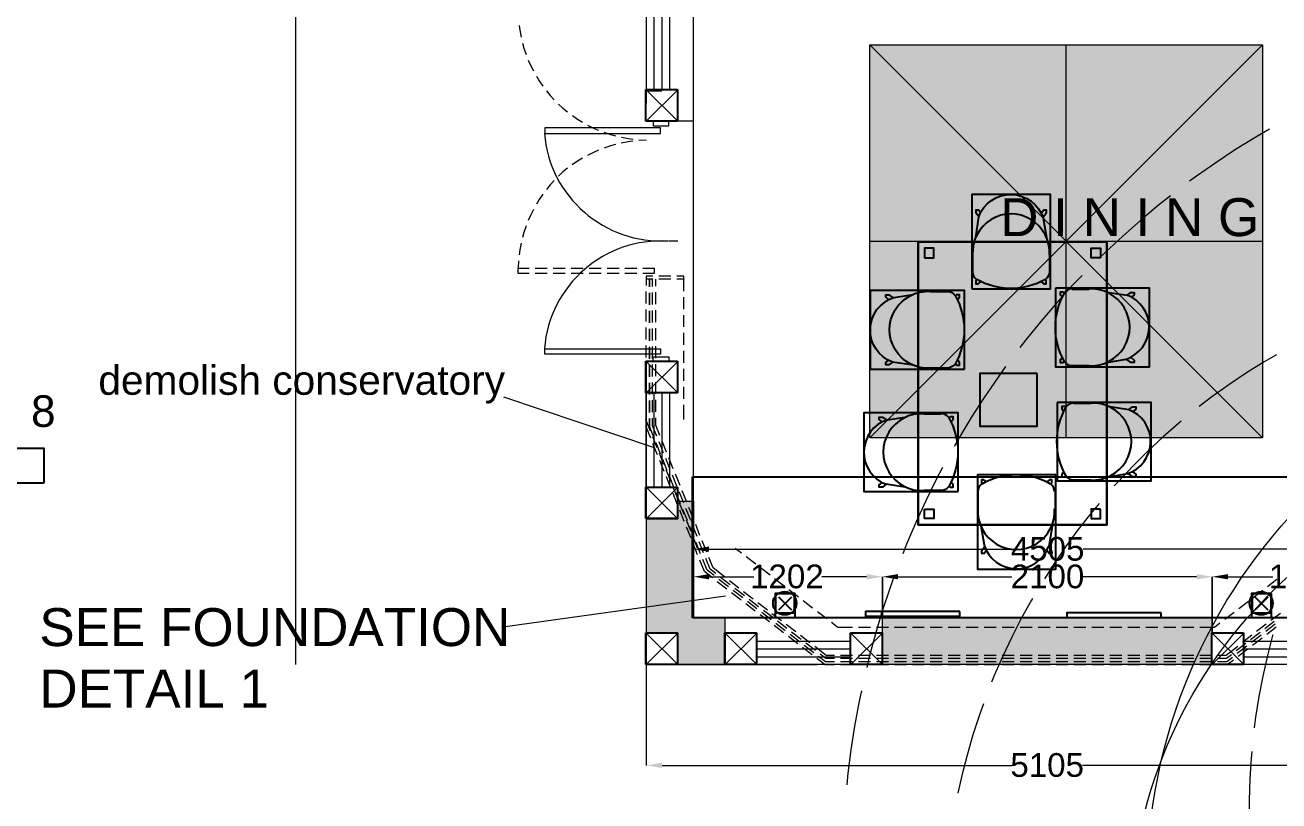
# Model space of a CAD drawing. Header units: millimetres. Extents: x -5841 to 140562, y 1006 to 102310.
# Drawn here: x 93730 to 101710, y 7718 to 12655 of the extents above; entities that cross this region are included whole.
import ezdxf

# ---------------------------------------------------------------- set-up
doc = ezdxf.new("R2010")
doc.units = ezdxf.units.MM
doc.header["$LTSCALE"] = 10
for name, color, linetype in [('PDF18_0', 7, 'Continuous'), ('PDF18_2d', 1, 'Continuous'), ('PDF18_L901G2', 7, 'Continuous'), ('PDF18_Text', 7, 'Continuous')]:
    doc.layers.add(name, color=color, linetype=linetype)
for name, color, linetype, true_color in [('PDF18_F-2DFurniture-01', 7, 'Continuous', 0x545454), ('PDF18_F-Furniture-01', 7, 'Continuous', 0xdd6e8a), ('PDF18_KD - WALL - LOADBEARING', 7, 'Continuous', 0xc0ab87)]:
    doc.layers.add(name, color=color, linetype=linetype, true_color=true_color)
doc.styles.add('PDF ArialMT', font='arial.ttf')
picture_1 = doc.add_image_def('image3.png', size_in_pixel=(64, 64))
picture_2 = doc.add_image_def('image4.png', size_in_pixel=(64, 64))
picture_3 = doc.add_image_def('image11.png', size_in_pixel=(64, 64))
picture_4 = doc.add_image_def('image12.png', size_in_pixel=(64, 64))
picture_5 = doc.add_image_def('image14.png', size_in_pixel=(64, 64))
picture_6 = doc.add_image_def('image15.png', size_in_pixel=(64, 64))
picture_7 = doc.add_image_def('image21.png', size_in_pixel=(64, 64))
picture_8 = doc.add_image_def('image22.png', size_in_pixel=(283, 1420))

msp = doc.modelspace()

# ---------------------------------------------------------------- linework, layer by layer
at = {"layer": 'PDF18_0', "lineweight": 0}
for points in [[(97983.842, 8885.31421), (97982.78369, 14293.26061)], [(97683.28294, 14198.01302), (97683.28294, 12157.59802)], [(95452.37277, 8585.81346), (95452.37277, 13973.65203)], [(97733.02335, 12244.37915), (97733.02335, 12844.43896)], [(97783.82206, 12244.37915), (97783.82206, 12844.43896)], [(97833.56247, 12244.37915), (97833.56247, 12844.43896)], [(99105.64693, 10029.34357), (101605.36697, 12529.06361)], [(99105.64693, 12529.06361), (101605.36697, 10029.34357)], [(100355.50695, 10029.34357), (100355.50695, 12529.06361)], [(97883.30288, 12044.35922), (97683.28294, 12244.37915)], [(97983.842, 12044.35922), (97683.28294, 12044.35922), (97883.30288, 12244.37915)], [(97726.67351, 12044.35922), (97726.67351, 12014.72664), (97826.15433, 12014.72664), (97826.15433, 12044.35922)], [(97883.30288, 11279.20359), (97826.15433, 11279.20359)], [(99105.64693, 11279.20359), (101605.36697, 11279.20359)], [(102788.55367, 10514.04797), (102487.99462, 10514.04797), (102487.99462, 8885.31421), (97983.842, 8885.31421), (97983.842, 10626.22846)], [(97726.67351, 10514.04797), (97726.67351, 10543.68055), (97826.15433, 10543.68055), (97826.15433, 10514.04797)], [(97883.30288, 10314.02803), (97683.28294, 10514.04797), (97683.28294, 8585.81346), (97683.28294, 8785.8334), (97883.30288, 8585.81346), (98770.16376, 8585.81346)], [(102588.53374, 10314.02803), (102788.55367, 10514.04797), (102788.55367, 8785.8334), (102588.53374, 8585.81346), (102588.53374, 8785.8334), (102788.55367, 8585.81346), (97683.28294, 8585.81346), (97883.30288, 8585.81346), (97883.30288, 8785.8334), (97683.28294, 8785.8334)], [(97883.30288, 9513.94829), (97683.28294, 9713.96823), (97683.28294, 10314.02803), (97883.30288, 10514.04797)], [(97733.02335, 9713.96823), (97733.02335, 10314.02803)], [(97783.82206, 9713.96823), (97783.82206, 10314.02803)], [(97833.56247, 9713.96823), (97833.56247, 10314.02803)], [(97736.19827, 9965.84518), (96776.31424, 10287.57037)], [(97883.30288, 9713.96823), (97683.28294, 9513.94829)], [(97872.71981, 9626.12878), (97983.842, 9626.12878), (97983.842, 8885.31421), (98488.65422, 8885.31421)], [(102572.65914, 8426.00917), (102788.55367, 8426.00917), (102788.55367, 9586.97144), (102788.55367, 8585.81346), (97923.51853, 8585.81346)], [(98188.09516, 9021.83575), (96771.02271, 8822.87412)], [(98385.99848, 8585.81346), (98185.97855, 8785.8334), (98185.97855, 8889.54744)], [(98986.05829, 8585.81346), (99186.07822, 8785.8334), (99186.07822, 8885.31421)], [(97683.28294, 8585.81346), (97883.30288, 8785.8334)], [(98185.97855, 8585.81346), (98385.99848, 8785.8334)], [(99186.07822, 8585.81346), (98986.05829, 8785.8334)], [(101485.77833, 8585.81346), (101285.75839, 8785.8334)], [(101285.75839, 8585.81346), (101485.77833, 8785.8334)], [(98385.99848, 8735.03468), (98986.05829, 8735.03468)], [(101485.77833, 8735.03468), (102085.83813, 8735.03468)], [(98385.99848, 8685.29427), (98986.05829, 8685.29427)], [(98385.99848, 8635.55387), (98986.05829, 8635.55387)], [(101485.77833, 8685.29427), (102085.83813, 8685.29427)], [(101485.77833, 8635.55387), (102085.83813, 8635.55387)], [(98145.7629, 8585.81346), (98745.82271, 8585.81346)]]:
    msp.add_lwpolyline(points, dxfattribs=at)
at = {"layer": 'PDF18_0', "color": 0, "lineweight": 0, "true_color": 0x939598}
for points in [[(96874.73675, 12652.88548), (96877.91167, 12622.19459), (96886.37812, 12577.74571)], [(96895.90288, 12540.70498), (96904.36933, 12508.95579), (96918.12732, 12468.74014)], [(96931.8853, 12432.75772), (96945.64329, 12401.00852), (96964.69281, 12363.96779)], [(96983.74232, 12331.16029), (97001.73354, 12300.4694), (97025.01628, 12266.60359)], [(97048.29902, 12236.97101), (97071.58177, 12207.33843), (97098.03943, 12179.82246)], [(97782.76376, 12233.79609), (97683.28294, 12233.79609)], [(97125.5554, 12152.30649), (97153.07137, 12125.84882), (97182.70395, 12102.56608)], [(97213.39484, 12079.28333), (97246.20234, 12056.00059), (97276.89323, 12038.00938)], [(97309.70074, 12018.95986), (97346.74147, 11999.91034), (97378.49066, 11987.21067)], [(97414.47308, 11973.45268), (97454.68873, 11958.63639), (97487.49623, 11950.16994)], [(97486.43793, 11895.138), (97454.68873, 11886.67154), (97414.47308, 11872.91356)], [(97598.61842, 11917.36243), (97567.92753, 11913.12921), (97523.47866, 11904.66276)], [(97524.53696, 11941.70348), (97567.92753, 11933.23703), (97599.67673, 11929.00381)], [(97636.71746, 11925.82889), (97683.28294, 11922.65397), (97636.71746, 11920.53735)], [(97378.49066, 11859.15557), (97346.74147, 11845.39759), (97309.70074, 11826.34807)], [(97182.70395, 11743.80016), (97153.07137, 11720.51742), (97124.49709, 11694.05976)], [(97276.89323, 11808.35686), (97246.20234, 11789.30734), (97212.33654, 11767.08291)], [(97098.03943, 11666.54379), (97071.58177, 11637.96951), (97048.29902, 11609.39523)], [(97025.01628, 11578.70434), (97001.73354, 11545.89684), (96983.74232, 11515.20595)], [(96964.69281, 11482.39845), (96945.64329, 11444.29941), (96931.8853, 11412.55022)], [(96918.12732, 11377.6261), (96904.36933, 11336.35215), (96895.90288, 11304.60295)], [(96886.37812, 11267.56222), (96877.91167, 11224.17165), (96874.73675, 11192.42246)], [(96870.50352, 11155.38173), (96868.38691, 11108.81624)], [(96938.23514, 11073.89213), (96868.38691, 11073.89213), (96868.38691, 11108.81624), (96938.23514, 11108.81624)], [(96976.33418, 11108.81624), (97052.53225, 11108.81624)], [(97090.63128, 11108.81624), (97166.82935, 11108.81624)], [(97204.92839, 11108.81624), (97281.12646, 11108.81624)], [(97319.2255, 11108.81624), (97395.42357, 11108.81624)], [(97433.5226, 11108.81624), (97509.72067, 11108.81624)], [(97547.81971, 11108.81624), (97624.01778, 11108.81624)], [(97662.11681, 11108.81624), (97733.02335, 11108.81624), (97733.02335, 11073.89213), (97662.11681, 11073.89213)], [(97052.53225, 11073.89213), (96976.33418, 11073.89213)], [(97166.82935, 11073.89213), (97090.63128, 11073.89213)], [(97281.12646, 11073.89213), (97204.92839, 11073.89213)], [(97395.42357, 11073.89213), (97319.2255, 11073.89213)], [(97509.72067, 11073.89213), (97433.5226, 11073.89213)], [(97624.01778, 11073.89213), (97547.81971, 11073.89213)], [(97725.61521, 11058.01753), (97683.28294, 11058.01753), (97683.28294, 10997.69405)], [(97725.61521, 11037.9097), (97683.28294, 11037.9097)], [(97723.49859, 10991.34422), (97723.49859, 11037.9097)], [(97743.60642, 10993.46083), (97743.60642, 11037.9097)], [(97839.91231, 11058.01753), (97763.71424, 11058.01753)], [(97839.91231, 11037.9097), (97763.71424, 11037.9097)], [(97921.40191, 10962.76994), (97921.40191, 11058.01753), (97878.01135, 11058.01753)], [(97921.40191, 11037.9097), (97878.01135, 11037.9097)], [(97683.28294, 10883.39695), (97683.28294, 10959.59502)], [(97723.49859, 10877.04711), (97723.49859, 10953.24518)], [(97743.60642, 10879.16372), (97743.60642, 10955.36179)], [(97921.40191, 10848.47283), (97921.40191, 10924.6709)], [(97683.28294, 10769.09984), (97683.28294, 10845.29791)], [(97723.49859, 10762.75), (97723.49859, 10838.94807)], [(97743.60642, 10764.86662), (97743.60642, 10841.06469)], [(97921.40191, 10734.17573), (97921.40191, 10810.3738)], [(97683.28294, 10654.80274), (97683.28294, 10731.00081)], [(97723.49859, 10648.4529), (97723.49859, 10724.65097)], [(97743.60642, 10650.56951), (97743.60642, 10726.76758)], [(97921.40191, 10619.87862), (97921.40191, 10696.07669)], [(97683.28294, 10540.50563), (97683.28294, 10616.7037)], [(97723.49859, 10534.15579), (97723.49859, 10610.35386)], [(97743.60642, 10536.27241), (97743.60642, 10612.47048)], [(97921.40191, 10505.58152), (97921.40191, 10581.77959)], [(97683.28294, 10426.20853), (97683.28294, 10502.4066)], [(97723.49859, 10419.85869), (97723.49859, 10496.05676)], [(97743.60642, 10421.9753), (97743.60642, 10498.17337)], [(97921.40191, 10391.28441), (97921.40191, 10467.48248)], [(97683.28294, 10311.91142), (97683.28294, 10388.10949)], [(97723.49859, 10305.56158), (97723.49859, 10381.75965)], [(97743.60642, 10307.67819), (97743.60642, 10383.87626)], [(97921.40191, 10276.9873), (97921.40191, 10353.18537)], [(97683.28294, 10197.61431), (97683.28294, 10273.81238)], [(97723.49859, 10191.26447), (97723.49859, 10267.46255)], [(97743.60642, 10193.38109), (97743.60642, 10269.57916)], [(97921.40191, 10144.69899), (97921.40191, 10238.88827)], [(97710.79891, 10071.67584), (97681.16633, 10144.69899)], [(97711.85722, 10027.22696), (97683.28294, 10098.1335), (97683.28294, 10159.51528)], [(97749.95626, 10038.86833), (97723.49859, 10105.54165), (97723.49859, 10153.16544)], [(97770.06408, 10044.15987), (97743.60642, 10109.77487), (97743.60642, 10155.28205)], [(97730.90674, 10032.51849), (97703.39077, 10102.36673)], [(97753.13118, 9965.84518), (97724.5569, 10035.69341)], [(97754.18948, 9921.39631), (97725.61521, 9991.24454)], [(97773.239, 9926.68784), (97745.72303, 9997.59438)], [(97793.34682, 9931.97937), (97764.77255, 10002.88591)], [(97812.39634, 9938.32921), (97783.82206, 10008.17744)], [(97795.46344, 9858.95622), (97766.88916, 9929.86276)], [(97835.67909, 9826.14872), (97807.10481, 9897.05526)], [(97854.7286, 9831.44025), (97826.15433, 9902.34679)], [(97797.58005, 9814.50735), (97769.00577, 9885.41389)], [(97816.62957, 9820.85719), (97788.05529, 9891.76373)], [(97838.854, 9753.12557), (97810.27973, 9824.03211)], [(97839.91231, 9708.67669), (97811.33803, 9779.58323)], [(97858.96183, 9715.02653), (97830.38755, 9784.87477)], [(97878.01135, 9720.31807), (97849.43707, 9791.2246)], [(97898.11917, 9725.6096), (97869.54489, 9796.51614)], [(97881.18627, 9647.29492), (97852.61199, 9718.20145)], [(97882.24457, 9602.84604), (97853.6703, 9673.75258)], [(97901.29409, 9608.13757), (97873.77812, 9679.04411)], [(97921.40191, 9614.48741), (97892.82764, 9685.39395)], [(97940.45143, 9619.77895), (97911.87716, 9690.68548)], [(97923.51853, 9541.46426), (97894.94425, 9612.3708)], [(97963.73418, 9508.65676), (97935.1599, 9578.50499)], [(97982.78369, 9513.94829), (97954.20942, 9584.85483)], [(97924.57683, 9497.01539), (97897.06086, 9567.92193)], [(97944.68466, 9502.30692), (97916.11038, 9573.21346)], [(97966.9091, 9435.63361), (97938.33482, 9505.48184)], [(97967.9674, 9391.18473), (97939.39313, 9461.03297)], [(97987.01692, 9396.47627), (97958.44264, 9467.3828)], [(98006.06644, 9401.7678), (97977.49216, 9472.67434)], [(98025.11596, 9408.11764), (97997.59999, 9477.96587)], [(98010.29966, 9326.62804), (97980.66708, 9399.65119)], [(98010.29966, 9284.29577), (97981.72539, 9355.20231)], [(98029.34918, 9290.64561), (98000.7749, 9361.55215)], [(98048.3987, 9295.93715), (98020.88273, 9366.84368)], [(98068.50652, 9301.22868), (98039.93225, 9372.13522)], [(98126.71338, 9165.76544), (98090.73096, 9193.28141), (98063.21499, 9261.01303)], [(98181.74532, 9144.59931), (98108.72217, 9200.68956), (98082.26451, 9266.30456)], [(98249.47694, 9326.62804), (98289.69259, 9295.93715)], [(98319.32517, 9272.6544), (98379.64864, 9227.14722)], [(98105.54725, 9138.24947), (98053.69023, 9178.46512), (98024.05765, 9249.37166)], [(98116.13032, 9152.00746), (98071.68144, 9185.87327), (98044.16547, 9254.66319)], [(98410.33953, 9203.86448), (98470.66301, 9157.29899)], [(98135.17983, 9114.96673), (98195.50331, 9068.40124)], [(98145.7629, 9128.72471), (98206.08637, 9082.15923)], [(98156.34597, 9142.4827), (98216.66944, 9095.91721)], [(98212.43621, 9121.31657), (98272.75968, 9074.75108)], [(98500.29559, 9134.01625), (98560.61906, 9087.45076)], [(101636.05785, 9083.21753), (101696.38133, 9129.78302)], [(98226.1942, 9045.1185), (98286.51767, 8998.55301)], [(98236.77726, 9058.87648), (98297.10073, 9012.31099)], [(98247.36033, 9072.63447), (98307.6838, 9026.06898)], [(98302.39227, 9051.46834), (98362.71574, 9004.90285)], [(98591.30995, 9064.16801), (98651.63342, 9017.60253)], [(101546.1018, 9013.3693), (101606.42527, 9059.93479)], [(98316.15025, 8975.27027), (98376.47372, 8928.70478)], [(98326.73332, 8989.02825), (98387.05679, 8942.46276)], [(98337.31638, 9002.78624), (98397.63986, 8956.22075)], [(98393.40663, 8981.6201), (98453.7301, 8935.05462)], [(98681.26601, 8994.31978), (98741.58948, 8947.7543)], [(101455.08744, 8943.52107), (101515.41091, 8990.08656)], [(98407.16461, 8905.42203), (98467.48809, 8858.85655)], [(98417.74768, 8919.18002), (98478.07115, 8872.61453)], [(98428.33075, 8932.938), (98488.65422, 8886.37252)], [(98483.36268, 8911.77187), (98543.68616, 8865.20639)], [(98518.2868, 8863.08977), (98578.61027, 8816.52428)], [(98772.28037, 8924.47155), (98832.60384, 8877.90606)], [(101365.13138, 8873.67284), (101425.45485, 8920.23833)], [(101679.44842, 8859.91485), (101619.12495, 8813.34937)], [(101718.60576, 8911.77187), (101658.28229, 8865.20639)], [(98497.12067, 8835.5738), (98557.44414, 8789.00831)], [(98507.70374, 8849.33179), (98568.02721, 8802.7663)], [(98574.37705, 8841.92364), (98634.70052, 8795.35815)], [(98598.7181, 8779.48356), (98659.04157, 8732.91807)], [(98608.24286, 8793.24154), (98668.56633, 8746.67605)], [(98862.23642, 8854.62332), (98902.45207, 8823.93243), (98995.58305, 8823.93243)], [(99033.68208, 8823.93243), (99109.88015, 8823.93243)], [(99147.97919, 8823.93243), (99224.17726, 8823.93243)], [(99262.2763, 8823.93243), (99338.47437, 8823.93243)], [(99376.5734, 8823.93243), (99452.77147, 8823.93243)], [(99490.87051, 8823.93243), (99567.06858, 8823.93243)], [(99605.16761, 8823.93243), (99681.36568, 8823.93243)], [(99719.46472, 8823.93243), (99795.66279, 8823.93243)], [(99833.76182, 8823.93243), (99909.9599, 8823.93243)], [(99948.05893, 8823.93243), (100024.257, 8823.93243)], [(100062.35604, 8823.93243), (100138.55411, 8823.93243)], [(100176.65314, 8823.93243), (100252.85121, 8823.93243)], [(100290.95025, 8823.93243), (100367.14832, 8823.93243)], [(100405.24735, 8823.93243), (100481.44542, 8823.93243)], [(100519.54446, 8823.93243), (100595.74253, 8823.93243)], [(100633.84157, 8823.93243), (100710.03964, 8823.93243)], [(100748.13867, 8823.93243), (100824.33674, 8823.93243)], [(100862.43578, 8823.93243), (100938.63385, 8823.93243)], [(100976.73288, 8823.93243), (101052.93095, 8823.93243)], [(101091.02999, 8823.93243), (101167.22806, 8823.93243)], [(101205.32709, 8823.93243), (101299.51638, 8823.93243), (101334.44049, 8850.39009)], [(101589.49237, 8790.06662), (101529.16889, 8743.50113)], [(101627.5914, 8841.92364), (101567.26793, 8795.35815)], [(101685.79826, 8842.98195), (101625.47479, 8796.41646)], [(101631.82463, 8779.48356), (101692.1481, 8826.04904)], [(98588.13503, 8765.72557), (98648.4585, 8719.16008)], [(98664.3331, 8772.07541), (98724.65658, 8725.50992)], [(98688.67415, 8709.63532), (98748.99763, 8663.06984)], [(98699.25722, 8723.39331), (98759.58069, 8676.82782)], [(98755.34746, 8702.22718), (98828.37062, 8645.07863), (98881.28594, 8645.07863)], [(101319.6242, 8645.07863), (101373.59783, 8645.07863), (101447.67929, 8702.22718)], [(101498.47801, 8720.21839), (101438.15453, 8673.6529)], [(101504.82784, 8703.28549), (101444.50437, 8656.72)], [(101537.63535, 8772.07541), (101477.31187, 8725.50992)], [(101595.84221, 8773.13372), (101535.51873, 8726.56823)], [(101541.86857, 8709.63532), (101602.19205, 8756.20081)], [(98678.09109, 8695.87734), (98738.41456, 8649.31185)], [(98769.10545, 8626.02911), (98820.96247, 8585.81346), (98881.28594, 8585.81346)], [(98779.68851, 8639.78709), (98823.07908, 8605.92128), (98881.28594, 8605.92128)], [(98789.21327, 8653.54508), (98825.1957, 8626.02911), (98881.28594, 8626.02911)], [(98919.38498, 8645.07863), (98995.58305, 8645.07863)], [(98919.38498, 8626.02911), (98995.58305, 8626.02911)], [(99033.68208, 8645.07863), (99109.88015, 8645.07863)], [(99033.68208, 8626.02911), (99109.88015, 8626.02911)], [(99147.97919, 8645.07863), (99224.17726, 8645.07863)], [(99147.97919, 8626.02911), (99224.17726, 8626.02911)], [(99262.2763, 8645.07863), (99338.47437, 8645.07863)], [(99262.2763, 8626.02911), (99338.47437, 8626.02911)], [(99376.5734, 8645.07863), (99452.77147, 8645.07863)], [(99376.5734, 8626.02911), (99452.77147, 8626.02911)], [(99490.87051, 8645.07863), (99567.06858, 8645.07863)], [(99490.87051, 8626.02911), (99567.06858, 8626.02911)], [(99605.16761, 8645.07863), (99681.36568, 8645.07863)], [(99605.16761, 8626.02911), (99681.36568, 8626.02911)], [(99719.46472, 8645.07863), (99795.66279, 8645.07863)], [(99719.46472, 8626.02911), (99795.66279, 8626.02911)], [(99833.76182, 8645.07863), (99909.9599, 8645.07863)], [(99833.76182, 8626.02911), (99909.9599, 8626.02911)], [(99948.05893, 8645.07863), (100024.257, 8645.07863)], [(99948.05893, 8626.02911), (100024.257, 8626.02911)], [(100062.35604, 8645.07863), (100138.55411, 8645.07863)], [(100062.35604, 8626.02911), (100138.55411, 8626.02911)], [(100176.65314, 8645.07863), (100252.85121, 8645.07863)], [(100176.65314, 8626.02911), (100252.85121, 8626.02911)], [(100290.95025, 8645.07863), (100367.14832, 8645.07863)], [(100290.95025, 8626.02911), (100367.14832, 8626.02911)], [(100405.24735, 8645.07863), (100481.44542, 8645.07863)], [(100405.24735, 8626.02911), (100481.44542, 8626.02911)], [(100519.54446, 8645.07863), (100595.74253, 8645.07863)], [(100519.54446, 8626.02911), (100595.74253, 8626.02911)], [(100633.84157, 8645.07863), (100710.03964, 8645.07863)], [(100633.84157, 8626.02911), (100710.03964, 8626.02911)], [(100748.13867, 8645.07863), (100824.33674, 8645.07863)], [(100748.13867, 8626.02911), (100824.33674, 8626.02911)], [(100862.43578, 8645.07863), (100938.63385, 8645.07863)], [(100862.43578, 8626.02911), (100938.63385, 8626.02911)], [(100976.73288, 8645.07863), (101052.93095, 8645.07863)], [(100976.73288, 8626.02911), (101052.93095, 8626.02911)], [(101091.02999, 8645.07863), (101167.22806, 8645.07863)], [(101091.02999, 8626.02911), (101167.22806, 8626.02911)], [(101205.32709, 8645.07863), (101281.52517, 8645.07863)], [(101205.32709, 8626.02911), (101281.52517, 8626.02911)], [(101319.6242, 8626.02911), (101376.77275, 8626.02911), (101408.52195, 8650.37016)], [(101319.6242, 8605.92128), (101378.88937, 8605.92128), (101414.87179, 8633.43725)], [(101450.85421, 8639.78709), (101511.17768, 8686.35258)], [(98919.38498, 8605.92128), (98995.58305, 8605.92128)], [(98919.38498, 8585.81346), (98995.58305, 8585.81346)], [(99033.68208, 8605.92128), (99109.88015, 8605.92128)], [(99033.68208, 8585.81346), (99109.88015, 8585.81346)], [(99147.97919, 8605.92128), (99224.17726, 8605.92128)], [(99147.97919, 8585.81346), (99224.17726, 8585.81346)], [(99262.2763, 8605.92128), (99338.47437, 8605.92128)], [(99262.2763, 8585.81346), (99338.47437, 8585.81346)], [(99376.5734, 8605.92128), (99452.77147, 8605.92128)], [(99376.5734, 8585.81346), (99452.77147, 8585.81346)], [(99490.87051, 8605.92128), (99567.06858, 8605.92128)], [(99490.87051, 8585.81346), (99567.06858, 8585.81346)], [(99605.16761, 8605.92128), (99681.36568, 8605.92128)], [(99605.16761, 8585.81346), (99681.36568, 8585.81346)], [(99719.46472, 8605.92128), (99795.66279, 8605.92128)], [(99719.46472, 8585.81346), (99795.66279, 8585.81346)], [(99833.76182, 8605.92128), (99909.9599, 8605.92128)], [(99833.76182, 8585.81346), (99909.9599, 8585.81346)], [(99948.05893, 8605.92128), (100024.257, 8605.92128)], [(99948.05893, 8585.81346), (100024.257, 8585.81346)], [(100062.35604, 8605.92128), (100138.55411, 8605.92128)], [(100062.35604, 8585.81346), (100138.55411, 8585.81346)], [(100176.65314, 8605.92128), (100252.85121, 8605.92128)], [(100176.65314, 8585.81346), (100252.85121, 8585.81346)], [(100290.95025, 8605.92128), (100367.14832, 8605.92128)], [(100290.95025, 8585.81346), (100367.14832, 8585.81346)], [(100405.24735, 8605.92128), (100481.44542, 8605.92128)], [(100405.24735, 8585.81346), (100481.44542, 8585.81346)], [(100519.54446, 8605.92128), (100595.74253, 8605.92128)], [(100519.54446, 8585.81346), (100595.74253, 8585.81346)], [(100633.84157, 8605.92128), (100710.03964, 8605.92128)], [(100633.84157, 8585.81346), (100710.03964, 8585.81346)], [(100748.13867, 8605.92128), (100824.33674, 8605.92128)], [(100748.13867, 8585.81346), (100824.33674, 8585.81346)], [(100862.43578, 8605.92128), (100938.63385, 8605.92128)], [(100862.43578, 8585.81346), (100938.63385, 8585.81346)], [(100976.73288, 8605.92128), (101052.93095, 8605.92128)], [(100976.73288, 8585.81346), (101052.93095, 8585.81346)], [(101091.02999, 8605.92128), (101167.22806, 8605.92128)], [(101091.02999, 8585.81346), (101167.22806, 8585.81346)], [(101205.32709, 8605.92128), (101281.52517, 8605.92128)], [(101205.32709, 8585.81346), (101281.52517, 8585.81346)], [(101319.6242, 8585.81346), (101381.00598, 8585.81346), (101421.22163, 8616.50435)]]:
    msp.add_lwpolyline(points, dxfattribs=at)
at = {"layer": 'PDF18_0', "lineweight": 0}
for points in [[(99105.64693, 12529.06361), (101605.36697, 12529.06361), (101605.36697, 10029.34357), (99105.64693, 10029.34357)], [(97683.28294, 12044.35922), (97683.28294, 12244.37915), (97883.30288, 12244.37915), (97883.30288, 12044.35922)], [(97773.239, 12000.96865), (97037.71596, 12000.96865), (97037.71596, 11966.04453), (97773.239, 11966.04453)], [(97773.239, 10560.61346), (97037.71596, 10560.61346), (97037.71596, 10595.53757), (97773.239, 10595.53757)], [(97683.28294, 10314.02803), (97683.28294, 10514.04797), (97883.30288, 10514.04797), (97883.30288, 10314.02803)], [(97883.30288, 9713.96823), (97683.28294, 9713.96823), (97683.28294, 9513.94829), (97883.30288, 9513.94829)], [(98385.99848, 8585.81346), (98385.99848, 8785.8334), (98185.97855, 8785.8334), (98185.97855, 8585.81346)], [(98986.05829, 8585.81346), (98986.05829, 8785.8334), (99186.07822, 8785.8334), (99186.07822, 8585.81346)], [(101285.75839, 8585.81346), (101285.75839, 8785.8334), (101485.77833, 8785.8334), (101485.77833, 8585.81346)]]:
    msp.add_lwpolyline(points, close=True, dxfattribs=at)
at = {"layer": 'PDF18_0', "color": 6, "lineweight": 0}
for points in [[(101648.75753, 11993.5605), (101561.9764, 11942.76179), (101433.92131, 11863.3888), (101307.98283, 11779.78258), (101184.16096, 11693.00145), (101140.7704, 11661.25225)], [(101020.12345, 11569.17958), (100943.92538, 11509.91442), (100828.56997, 11412.55022), (100715.33117, 11313.0694), (100605.26729, 11210.41367), (100563.99333, 11170.19802)], [(100457.10437, 11062.25075), (100392.54768, 10995.57744), (100290.95025, 10883.39695), (100193.58605, 10769.09984), (100098.33846, 10651.62782), (100061.29773, 10604.00402)], [(101693.20641, 10557.43854), (101615.95003, 10512.98966), (101502.71123, 10442.08312), (101391.58904, 10366.94336), (101282.58347, 10288.62868), (101202.15218, 10227.2469)], [(99970.28337, 10482.29877), (99918.42635, 10409.27562), (99832.70352, 10284.39545), (99751.21391, 10157.39867), (99673.95754, 10028.28527), (99642.20834, 9973.25333)], [(101086.79676, 10134.11592), (101073.03878, 10122.47455), (100972.49966, 10034.63511), (100874.07715, 9942.56244), (100778.82956, 9848.37316), (100687.8152, 9751.00896), (100661.35754, 9722.43468)], [(99569.18519, 9839.9067), (99528.96954, 9763.70863), (99462.29623, 9628.2454), (99398.79784, 9490.66555), (99339.53267, 9352.02739), (99315.19162, 9289.58731)], [(100565.05164, 9611.31249), (100513.19462, 9547.8141), (100430.64671, 9443.04175), (100351.27372, 9335.09449), (100276.13396, 9223.9723), (100216.86879, 9131.89963)], [(99261.21799, 9147.77423), (99232.64371, 9069.45955), (99185.01992, 8926.58816), (99141.62935, 8781.60017), (99102.47201, 8635.55387), (99086.59741, 8567.82225)], [(100140.67072, 9005.96115), (100135.37919, 8996.4364), (100069.76418, 8878.96437), (100009.44071, 8760.43404), (99952.29216, 8638.72879), (99898.31852, 8515.96523), (99881.38562, 8473.63297)], [(101669.92366, 8774.19202), (101668.86536, 8771.0171), (101636.05785, 8642.96201), (101607.48358, 8512.79031), (101582.08422, 8382.61861), (101560.91809, 8251.38859), (101552.45164, 8182.59867)], [(99052.7316, 8419.65933), (99035.7987, 8341.34465), (99009.34103, 8193.18174), (98986.05829, 8043.96051), (98967.00877, 7893.68099), (98959.60063, 7820.65783)], [(99828.47029, 8334.99481), (99803.07093, 8266.20489), (99761.79698, 8138.1498), (99724.75625, 8010.0947), (99690.89044, 7879.923), (99665.49109, 7766.6842)], [(101536.57704, 8032.31914), (101532.34381, 7987.87027), (101523.87736, 7855.58195), (101519.64414, 7722.23533), (101519.64414, 7589.94701), (101523.87736, 7457.65869), (101524.93567, 7429.08442)]]:
    msp.add_lwpolyline(points, dxfattribs=at)
at = {"layer": 'PDF18_0', "color": 0, "lineweight": 0, "true_color": 0x939598}
for points in [[(97703.39077, 11037.9097), (97703.39077, 10989.2276)], [(97703.39077, 10951.12857), (97703.39077, 10874.9305)], [(97703.39077, 10836.83146), (97703.39077, 10760.63339)], [(97703.39077, 10722.53436), (97703.39077, 10646.33629)], [(97703.39077, 10608.23725), (97703.39077, 10532.03918)], [(97703.39077, 10493.94014), (97703.39077, 10417.74207)], [(97703.39077, 10379.64304), (97703.39077, 10303.44497)], [(97703.39077, 10265.34593), (97703.39077, 10189.14786)], [(97703.39077, 10151.04883), (97703.39077, 10102.36673)]]:
    msp.add_lwpolyline(points, close=True, dxfattribs=at)
at = {"layer": 'PDF18_0', "color": 1, "lineweight": 0}
for points in [[(97983.842, 9251.48827), (97983.842, 9320.2782)], [(98083.32281, 9320.2782), (100008.3824, 9320.2782)], [(102388.5138, 9320.2782), (100463.45421, 9320.2782)], [(97983.842, 8885.31421), (97983.842, 9144.59931)], [(98083.32281, 9144.59931), (98368.00727, 9144.59931)], [(99085.5391, 9144.59931), (98800.85465, 9144.59931)], [(99285.55904, 9144.59931), (100010.49902, 9144.59931)], [(101185.21927, 9144.59931), (100460.27929, 9144.59931)], [(101385.23921, 9144.59931), (101670.98197, 9144.59931)], [(97683.28294, 8585.81346), (97683.28294, 7944.4797)], [(97783.82206, 7944.4797), (100011.55732, 7944.4797)], [(102688.01455, 7944.4797), (100460.27929, 7944.4797)]]:
    msp.add_lwpolyline(points, dxfattribs=at)
for points in [[(99186.07822, 9144.59931), (99186.07822, 8885.31421)], [(101285.75839, 9144.59931), (101285.75839, 8785.8334)]]:
    msp.add_lwpolyline(points, close=True, dxfattribs=at)
at = {"layer": 'PDF18_0', "color": 3, "lineweight": 0}
for centre, radius in [((104376.93727, 7171.69637), 3507.75695), ((103786.37861, 6892.29166), 3025.1691)]:
    msp.add_circle(centre, radius, dxfattribs=at)
at = {"layer": 'PDF18_0', "lineweight": 0}
for centre, start, end in [((97777.07064, 12026.34536), 184.564816582, 273.565064015), ((97777.07064, 10537.24785), 86.434935985, 175.435183418)]:
    msp.add_arc(centre, 744.51861, start, end, dxfattribs=at)
at = {"layer": 'PDF18_0', "color": 1, "transparency": 33554559}
for points in [[(98083.32281, 9337.2111), (98083.32281, 9303.34529), (97983.842, 9320.2782)], [(98083.32281, 9161.53222), (98083.32281, 9127.66641), (97983.842, 9144.59931)], [(99085.5391, 9161.53222), (99085.5391, 9127.66641), (99186.07822, 9144.59931)], [(99285.55904, 9161.53222), (99285.55904, 9127.66641), (99186.07822, 9144.59931)], [(101185.21927, 9161.53222), (101185.21927, 9127.66641), (101285.75839, 9144.59931)], [(101385.23921, 9161.53222), (101385.23921, 9127.66641), (101285.75839, 9144.59931)], [(97783.82206, 7961.4126), (97783.82206, 7927.54679), (97683.28294, 7944.4797)]]:
    msp.add_solid(points, dxfattribs=at)
at = {"layer": 'PDF18_2d', "lineweight": 25}
for points in [[(98626.23407, 9035.59374), (98506.64543, 9035.59374), (98506.64543, 8916.0051), (98626.23407, 8916.0051)], [(101659.3406, 9035.59374), (101538.69365, 9035.59374), (101538.69365, 8916.0051), (101659.3406, 8916.0051)]]:
    msp.add_lwpolyline(points, close=True, dxfattribs=at)
for points in [[(98524.63664, 9017.60253), (98566.9689, 8975.27027), (98609.30116, 9017.60253)], [(101556.68486, 9017.60253), (101599.01713, 8975.27027), (101641.34939, 9017.60253)], [(98609.30116, 8932.938), (98566.9689, 8975.27027), (98524.63664, 8932.938)], [(101641.34939, 8932.938), (101599.01713, 8975.27027), (101556.68486, 8932.938)]]:
    msp.add_lwpolyline(points, dxfattribs=at)
for centre in [(98564.48087, 8976.18216), (101596.65505, 8976.18216)]:
    msp.add_circle(centre, 74.6106, dxfattribs=at)
at = {"layer": 'PDF18_F-2DFurniture-01', "lineweight": 25}
for points in [[(99798.99894, 11435.34825, -0.3191873227), (100007.05539, 11577.59953, -0.3189448928), (100209.46064, 11426.3082), (100229.56847, 11303.54464)], [(100249.34144, 11193.77945, 0.2759819202), (100130.86071, 11418.52903, 0.2797173473), (99878.49595, 11418.52903, 0.2759819202), (99760.01522, 11193.77945)], [(100248.61799, 11193.48076), (100248.61799, 11085.5335, -0.2479222597), (100223.04914, 11037.26893, -0.2685388883), (99786.21658, 11037.31027)], [(99250.0603, 10511.03428, -0.3191832019), (99107.80902, 10719.08969, -0.3189367089), (99259.10138, 10921.49598), (99381.86493, 10941.60381)], [(99599.87608, 10471.71571), (99491.92881, 10471.71571, -0.2759878313), (99266.88158, 10590.53129, -0.2797234866), (99266.88158, 10842.89605, -0.2759878313), (99491.63116, 10961.37574)], [(99491.92881, 10960.65333), (99599.87608, 10960.65333, -0.2479091938), (99648.14065, 10935.08448, -0.2685353386), (99648.09931, 10498.25192, -0.2479091938), (99599.26838, 10472.77401)], [(100392.33152, 10975.93089, 0.2479344485), (100343.51573, 10950.44589, 0.2685411807), (100343.45931, 10513.60591, 0.2479344485), (100392.33152, 10488.03661)], [(100499.97626, 10487.32139, 0.2759854758), (100724.72517, 10605.80137, 0.2797181147), (100724.72517, 10858.16614, 0.2759854758), (100499.97626, 10976.64612)], [(100732.99127, 10527.54934, 0.3189454956), (100883.7989, 10729.60734, 0.3191869182), (100741.54823, 10937.66263)], [(100401.85735, 10248.84523, 0.2479344485), (100353.04157, 10223.36023, 0.2685411807), (100352.98515, 9786.52025, 0.2479344485), (100401.85735, 9760.95095)], [(100510.55717, 9760.23573, 0.2759854758), (100735.30608, 9878.71571, 0.2797181147), (100735.30608, 10131.08048, 0.2759854758), (100510.55717, 10249.56046)], [(99218.40205, 10143.29239, 0.3189367089), (99067.59337, 9941.23439, 0.3191832019), (99209.84465, 9733.17897)], [(99451.41552, 10182.46213, 0.2759878313), (99226.66593, 10063.98244, 0.2797234866), (99226.66593, 9811.61767, 0.2759878313), (99451.41552, 9693.13798)], [(99607.88366, 10156.26181, -0.2685353386), (99607.925, 9719.42925, -0.2479091938), (99559.66043, 9693.8604), (99451.71317, 9693.8604)], [(100742.51711, 9799.40537, 0.3189454956), (100893.32473, 10001.46337, 0.3191869182), (100751.07406, 10209.51866)], [(99793.04148, 9577.5541, 0.2759854758), (99911.52146, 9352.80519, 0.2797181147), (100163.88623, 9352.80519, 0.2759854758), (100282.36621, 9577.5541)], [(99833.27159, 9345.59524, 0.3189454956), (100035.32958, 9194.78762, 0.3191869182), (100243.38488, 9337.03829)]]:
    msp.add_lwpolyline(points, format="xyb", dxfattribs=at)
for points in [[(99779.78819, 11303.54464), (99799.89602, 11434.77465), (99781.9048, 11458.0574), (99781.9048, 11479.22353), (99796.7211, 11479.22353), (99811.53739, 11461.23232)], [(100195.70266, 11459.1157), (100212.63556, 11479.22353), (100227.45186, 11479.22353), (100227.45186, 11458.0574), (100208.40234, 11431.59973)], [(99760.73867, 11085.5335), (99760.73867, 11193.48076)], [(99788.25464, 11035.79309), (99780.8465, 11028.38494), (99780.8465, 11008.27712), (99795.66279, 11008.27712), (99812.59569, 11022.03511)], [(100196.76097, 11022.03511), (100213.69387, 11008.27712), (100228.51016, 11008.27712), (100228.51016, 11028.38494), (100221.10202, 11035.79309)], [(99226.29387, 10907.738), (99207.24436, 10923.6126), (99207.24436, 10938.42889), (99227.35218, 10938.42889), (99253.80984, 10919.37937)], [(99663.37447, 10907.738), (99677.13246, 10924.6709), (99677.13246, 10939.4872), (99657.02463, 10939.4872), (99650.67479, 10933.13736)], [(100343.86557, 10947.95365), (100337.51574, 10955.36179), (100317.40791, 10955.36179), (100317.40791, 10939.4872), (100331.1659, 10923.6126)], [(100394.66429, 10975.46962), (100502.61155, 10975.46962)], [(100611.61713, 10956.4201), (100743.90545, 10936.31228), (100767.18819, 10954.30349), (100787.29601, 10954.30349), (100787.29601, 10939.4872), (100770.36311, 10924.6709)], [(100331.1659, 10539.44732), (100317.40791, 10522.51442), (100317.40791, 10507.69813), (100337.51574, 10507.69813), (100343.86557, 10515.10627)], [(100768.2465, 10540.50563), (100787.29601, 10523.57273), (100787.29601, 10508.75644), (100767.18819, 10508.75644), (100740.73053, 10527.80595)], [(99382.92324, 10490.76522), (99250.63492, 10510.87305), (99227.35218, 10493.94014), (99207.24436, 10492.88184), (99207.24436, 10508.75644), (99224.17726, 10522.51442)], [(99650.67479, 10499.23168), (99657.02463, 10491.82353), (99677.13246, 10491.82353), (99677.13246, 10507.69813), (99663.37447, 10524.63103)], [(100502.61155, 10486.532), (100394.66429, 10486.532)], [(100735.43899, 10526.74765), (100612.67543, 10506.63982)], [(100354.44864, 10220.89706), (100347.04049, 10227.2469), (100327.99098, 10227.2469), (100327.99098, 10212.43061), (100340.69066, 10195.4977)], [(100404.18905, 10248.41303), (100513.19462, 10248.41303)], [(100622.20019, 10229.36351), (100753.4302, 10209.25569), (100777.77125, 10226.18859), (100797.87908, 10226.18859), (100797.87908, 10211.3723), (100780.94617, 10196.55601)], [(99186.07822, 10128.82439), (99165.9704, 10145.75729), (99165.9704, 10160.57359), (99187.13653, 10160.57359), (99213.59419, 10141.52407)], [(99218.88573, 10142.58237), (99341.64929, 10162.6902)], [(99451.71317, 10181.73972), (99559.66043, 10181.73972)], [(99623.15882, 10129.8827), (99636.91681, 10146.8156), (99636.91681, 10161.63189), (99616.80898, 10161.63189), (99609.40084, 10154.22375)], [(99341.64929, 9712.90992), (99210.41927, 9733.01774), (99187.13653, 9715.02653), (99165.9704, 9715.02653), (99165.9704, 9729.84283), (99183.96161, 9744.65912)], [(99609.40084, 9721.37637), (99616.80898, 9713.96823), (99636.91681, 9713.96823), (99636.91681, 9728.78452), (99623.15882, 9745.71742)], [(99848.57812, 9747.83404), (99831.64521, 9761.59202), (99816.82892, 9761.59202), (99816.82892, 9741.4842), (99823.17876, 9735.13436)], [(100257.08444, 9735.13436), (100264.49258, 9741.4842), (100264.49258, 9761.59202), (100248.61799, 9761.59202), (100231.68508, 9747.83404)], [(100340.69066, 9812.39073), (100327.99098, 9795.45783), (100327.99098, 9779.58323), (100347.04049, 9779.58323), (100354.44864, 9786.99138)], [(100513.19462, 9759.47541), (100404.18905, 9759.47541)], [(100744.96375, 9798.63275), (100622.20019, 9778.52493)], [(100777.77125, 9812.39073), (100797.87908, 9796.51614), (100797.87908, 9780.64154), (100777.77125, 9781.69985), (100750.25528, 9800.74936)], [(99795.66279, 9576.38838), (99795.66279, 9685.39395)], [(100284.60041, 9685.39395), (100284.60041, 9576.38838)], [(99834.82013, 9344.61925), (99814.71231, 9467.3828)], [(100265.55089, 9467.3828), (100245.44307, 9336.15279), (100262.37597, 9311.81174), (100263.43428, 9291.70392), (100247.55968, 9291.70392), (100233.80169, 9308.63682)], [(99848.57812, 9310.75344), (99832.70352, 9291.70392), (99817.88723, 9291.70392), (99817.88723, 9311.81174), (99836.93674, 9339.32771)]]:
    msp.add_lwpolyline(points, dxfattribs=at)
for points in [[(100613.73374, 11274.97037), (100613.73374, 9474.79095), (99413.61413, 9474.79095), (99413.61413, 11274.97037)], [(99453.82978, 11174.43125), (99514.15325, 11174.43125), (99514.15325, 11234.75472), (99453.82978, 11234.75472)], [(100573.51809, 11174.43125), (100514.25293, 11174.43125), (100514.25293, 11234.75472), (100573.51809, 11234.75472)], [(99453.82978, 9574.27176), (99514.15325, 9574.27176), (99514.15325, 9515.0066), (99453.82978, 9515.0066)], [(100573.51809, 9574.27176), (100514.25293, 9574.27176), (100514.25293, 9515.0066), (100573.51809, 9515.0066)]]:
    msp.add_lwpolyline(points, close=True, dxfattribs=at)
for centre, radius, start, end in [((99818.7175, 11085.90342), 59.03761, 179.769240781, 235.465829268), ((99559.28906, 10123.75813), 59.04037, 34.535584024, 90.229345928), ((100037.70385, 9356.59043), 436.09028, 59.936716717, 120.063283283), ((99852.79467, 9686.49474), 59.03522, 124.532416531, 180.231631244), ((100222.61733, 9686.49474), 59.03522, 359.768368758, 55.467583464)]:
    msp.add_arc(centre, radius, start, end, dxfattribs=at)
at = {"layer": 'PDF18_F-Furniture-01', "lineweight": 25}
for points in [[(99754.38883, 10977.58623), (100254.96783, 10977.58623), (100254.96783, 11577.64604), (99754.38883, 11577.64604)], [(99413.61413, 11274.97037), (99413.61413, 9474.79095), (100613.73374, 9474.79095), (100613.73374, 11274.97037)], [(99707.82335, 10466.42417), (99707.82335, 10965.94486), (99107.76354, 10965.94486), (99107.76354, 10466.42417)], [(100286.71702, 10981.81946), (100286.71702, 10481.24047), (100886.77683, 10481.24047), (100886.77683, 10981.81946)], [(100170.3033, 10438.9082), (99805.18755, 10438.9082), (99805.18755, 10102.36673), (100170.3033, 10102.36673)], [(100297.30009, 10253.70456), (100297.30009, 9754.18388), (100896.30159, 9754.18388), (100896.30159, 10253.70456)], [(99667.6077, 9687.51056), (99667.6077, 10188.08956), (99067.54789, 10188.08956), (99067.54789, 9687.51056)], [(100289.89194, 9792.28291), (99790.37126, 9792.28291), (99790.37126, 9192.22311), (100289.89194, 9192.22311)], [(98630.46729, 9037.71035), (98503.47051, 9037.71035), (98503.47051, 8885.31421), (98630.46729, 8885.31421)], [(101662.51552, 9037.71035), (101535.51873, 9037.71035), (101535.51873, 8885.31421), (101662.51552, 8885.31421)], [(99679.24907, 8923.41325), (99079.18926, 8923.41325), (99079.18926, 8893.78066), (99679.24907, 8893.78066)], [(100960.85828, 8916.0051), (100360.79848, 8916.0051), (100360.79848, 8885.31421), (100960.85828, 8885.31421)]]:
    msp.add_lwpolyline(points, close=True, dxfattribs=at)
msp.add_lwpolyline([(99179.72839, 8924.47155), (99179.72839, 8894.83897)], dxfattribs=at)
at = {"layer": 'PDF18_KD - WALL - LOADBEARING', "color": 0, "true_color": 0x8accf5, "transparency": 33554559}
for points in [[(101605.36697, 12529.06361), (99105.64693, 12529.06361), (101605.36697, 10029.34357)], [(99105.64693, 12529.06361), (101605.36697, 10029.34357), (99105.64693, 10029.34357)]]:
    msp.add_solid(points, dxfattribs=at)
at = {"layer": 'PDF18_KD - WALL - LOADBEARING', "color": 0, "true_color": 0xf26722, "transparency": 33554559}
for points in [[(97983.842, 9624.01217), (97883.30288, 9624.01217), (97983.842, 9511.83168)], [(97883.30288, 9624.01217), (97983.842, 9511.83168), (97883.30288, 9511.83168)], [(97916.11038, 9626.12878), (97961.61756, 9512.88999), (97983.842, 9512.88999)], [(97916.11038, 9626.12878), (97937.27651, 9626.12878), (97983.842, 9512.88999)], [(97937.27651, 9626.12878), (97983.842, 9626.12878), (97983.842, 9512.88999)], [(97983.842, 9511.83168), (97683.28294, 9511.83168), (97983.842, 8883.1976)], [(97683.28294, 9511.83168), (97983.842, 8883.1976), (97683.28294, 8883.1976)], [(97961.61756, 9512.88999), (97983.842, 9512.88999), (97983.842, 9458.91635)], [(98185.97855, 8883.1976), (97683.28294, 8883.1976), (98185.97855, 8783.71678)], [(97683.28294, 8883.1976), (98185.97855, 8783.71678), (97683.28294, 8783.71678)], [(98185.97855, 8883.1976), (97983.842, 8883.1976), (97983.842, 8883.1976)], [(101285.75839, 8890.60574), (99186.07822, 8890.60574), (101285.75839, 8583.69685)], [(99186.07822, 8890.60574), (101285.75839, 8583.69685), (99186.07822, 8583.69685)], [(98185.97855, 8783.71678), (97883.30288, 8783.71678), (98185.97855, 8583.69685)], [(97883.30288, 8783.71678), (98185.97855, 8583.69685), (97883.30288, 8583.69685)]]:
    msp.add_solid(points, dxfattribs=at)
at = {"layer": 'PDF18_L901G2', "lineweight": 25}
msp.add_lwpolyline([(93852.21329, 9742.5425), (93852.21329, 9961.61196), (85852.47418, 9961.61196), (85852.47418, 9742.5425)], close=True, dxfattribs=at)

# ---------------------------------------------------------------- texts
at = {"layer": 'PDF18_Text', "attachment_point": 4, "style": 'PDF ArialMT'}
for s, insert, char_height in [('D I N I N G', (99935.57673, 11431.29129), 241.4007974), ('demolish conservatory', (94196.14461, 10367.26419), 185.2047203), ('8', (93767.51646, 10197.38823), 201.16736), ('SEE FOUNDATION', (93820.43394, 8822.46017), 241.4007974), ('DETAIL 1', (93820.43394, 8432.98721), 241.400797)]:
    msp.add_mtext(s, dxfattribs=dict(at, insert=insert, char_height=char_height))
at = {"layer": 'PDF18_Text', "color": 1, "char_height": 150.87528, "attachment_point": 4, "style": 'PDF ArialMT'}
for s, insert in [('4505', (100003.30835, 9321.50284)), ('1202', (98343.8191, 9145.81749)), ('2100', (100002.25327, 9145.81749)), ('1202', (101645.86899, 9145.81749)), ('5105', (100000.1345, 7945.64917))]:
    msp.add_mtext(s, dxfattribs=dict(at, insert=insert))

# ---------------------------------------------------------------- pictures from other files: only their frames are drawn
at = {"layer": 'PDF18_KD - WALL - LOADBEARING', "color": 0, "true_color": 0xf8d731}
image = msp.add_image(picture_2, insert=(97881.31654, 12044.86738), size_in_units=(201.08632, 201.08632), rotation=90, dxfattribs=at)
image.dxf.flags = 15
image = msp.add_image(picture_1, insert=(97881.31654, 10314.46514), size_in_units=(201.08632, 201.08632), rotation=90, dxfattribs=at)
image.dxf.flags = 15
image = msp.add_image(picture_8, insert=(102484.08222, 8882.51826), size_in_units=(898.53885, 4506.45252), rotation=90, dxfattribs=at)
image.dxf.flags = 15
image = msp.add_image(picture_6, insert=(97881.31654, 9514.3531), size_in_units=(201.08632, 201.08632), rotation=90, dxfattribs=at)
image.dxf.flags = 15
image = msp.add_image(picture_4, insert=(97881.31654, 8586.18058), size_in_units=(201.08632, 201.08632), rotation=90, dxfattribs=at)
image.dxf.flags = 15
image = msp.add_image(picture_3, insert=(98384.0326, 8586.18058), size_in_units=(201.08632, 201.08632), rotation=90, dxfattribs=at)
image.dxf.flags = 15
image = msp.add_image(picture_7, insert=(99184.14679, 8586.18058), size_in_units=(201.08632, 201.08632), rotation=90, dxfattribs=at)
image.dxf.flags = 15
image = msp.add_image(picture_5, insert=(101483.9384, 8586.18058), size_in_units=(201.08632, 201.08632), rotation=90, dxfattribs=at)
image.dxf.flags = 15

doc.saveas('drawing.dxf')
